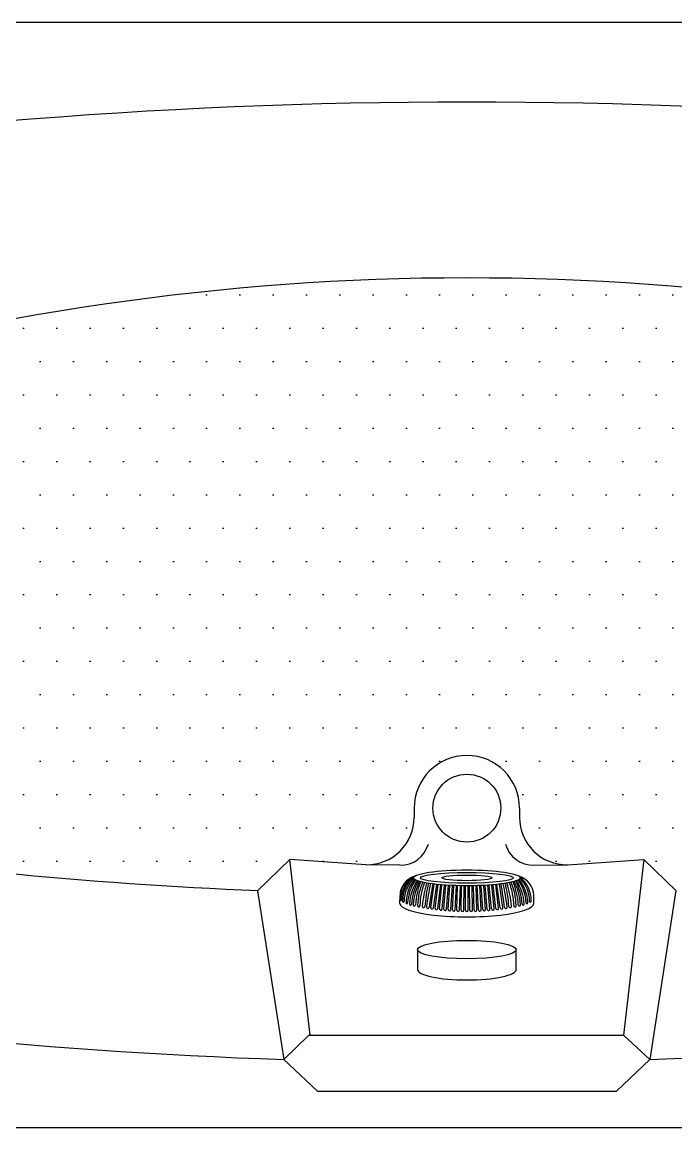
# Model space of a CAD drawing. Header units: millimetres. Extents: x -1273.14 to -1271.49, y 2236.05 to 2236.88.
# Drawn here: x -1272.652 to -1272.161, y 2236.048 to 2236.878 of the extents above; entities that cross this region are included whole.
import ezdxf

# ---------------------------------------------------------------- set-up
doc = ezdxf.new("R2010")
doc.units = ezdxf.units.MM
doc.header["$LTSCALE"] = 10
doc.layers.add('jacuzzi', color=1, linetype='Continuous')

msp = doc.modelspace()

# ---------------------------------------------------------------- hatches: boundary and pattern name
at = {"layer": 'jacuzzi'}
h = msp.add_hatch(dxfattribs=at)
h.set_pattern_fill('DOTS', color=256, scale=0.4, style=0)
h.set_pattern_definition([(0, (-1275.100723, 2235.148144), (0.0125, 0.025), [0, -0.025])])
edge = h.paths.add_edge_path()
edge.add_arc((-1272.31776, 2234.7981), 1.88782, 73.37406, 106.62594)
edge.add_arc((-1272.84346, 2236.5586), 0.05051, 106.62594, 155.75947)
edge.add_arc((-1272.51062, 2236.43498), 0.40546, 159.14251, 200.85749)
edge.add_arc((-1272.84346, 2236.31135), 0.05051, 204.24053, 253.37406)
edge.add_arc((-1272.31776, 2239.86361), 3.64094, 261.46848, 267.52904)
edge.add_line((-1272.47506, 2236.22574), (-1272.45067, 2236.24939))
edge.add_line((-1272.39355, 2236.24546), (-1272.45067, 2236.24939))
edge.add_arc((-1272.39285, 2236.281), 0.03555, 269.20273, 360)
edge.add_arc((-1272.31776, 2236.28792), 0.03954, 0, 180)
edge.add_arc((-1272.24267, 2236.281), 0.03555, 180, 270.79727)
edge.add_line((-1272.24198, 2236.24546), (-1272.18485, 2236.24939))
edge.add_line((-1272.16047, 2236.22574), (-1272.18485, 2236.24939))
edge.add_arc((-1272.31776, 2239.86361), 3.64094, 272.47096, 278.53152)
edge.add_arc((-1272.1249, 2236.43498), 0.40546, 339.14251, 380.85749)
edge.add_arc((-1271.79207, 2236.31135), 0.05051, 286.62594, 335.75947)
edge.add_arc((-1271.79207, 2236.5586), 0.05051, 24.24053, 73.37406)

# ---------------------------------------------------------------- linework, layer by layer
for p, q in [((-1272.3573, 2236.28792), (-1272.3573, 2236.281)), ((-1272.27822, 2236.28792), (-1272.27822, 2236.281)), ((-1272.47506, 2236.22574), (-1272.45067, 2236.24939)), ((-1272.43538, 2236.11752), (-1272.45067, 2236.24939)), ((-1272.39355, 2236.24546), (-1272.45067, 2236.24939)), ((-1272.36812, 2236.24501), (-1272.39355, 2236.24546)), ((-1272.26741, 2236.24501), (-1272.24198, 2236.24546)), ((-1272.24198, 2236.24546), (-1272.18485, 2236.24939)), ((-1272.18485, 2236.24939), (-1272.20014, 2236.11752)), ((-1272.16047, 2236.22574), (-1272.18485, 2236.24939)), ((-1272.34478, 2236.21331), (-1272.34238, 2236.23091)), ((-1272.34287, 2236.21303), (-1272.34039, 2236.23069)), ((-1272.34155, 2236.21287), (-1272.33944, 2236.2306)), ((-1272.33962, 2236.21262), (-1272.33744, 2236.23042)), ((-1272.33831, 2236.21248), (-1272.33649, 2236.23034)), ((-1272.33637, 2236.21227), (-1272.33449, 2236.2302)), ((-1272.33506, 2236.21215), (-1272.33354, 2236.23013)), ((-1272.33311, 2236.21197), (-1272.33153, 2236.23002)), ((-1272.33181, 2236.21187), (-1272.33058, 2236.22997)), ((-1272.32985, 2236.21173), (-1272.32858, 2236.22988)), ((-1272.32856, 2236.21166), (-1272.32763, 2236.22984)), ((-1272.32658, 2236.21155), (-1272.32563, 2236.22977)), ((-1272.3253, 2236.2115), (-1272.32468, 2236.22974)), ((-1272.32331, 2236.21143), (-1272.32267, 2236.2297)), ((-1272.32204, 2236.21139), (-1272.32172, 2236.22968)), ((-1272.32004, 2236.21136), (-1272.31972, 2236.22966)), ((-1272.31877, 2236.21135), (-1272.31877, 2236.22966)), ((-1272.31677, 2236.21135), (-1272.31677, 2236.22966)), ((-1272.3155, 2236.21136), (-1272.31582, 2236.22966)), ((-1272.3135, 2236.21139), (-1272.31382, 2236.22968)), ((-1272.31223, 2236.21143), (-1272.31287, 2236.2297)), ((-1272.31024, 2236.2115), (-1272.31087, 2236.22974)), ((-1272.30896, 2236.21155), (-1272.30991, 2236.22977)), ((-1272.30698, 2236.21166), (-1272.30791, 2236.22984)), ((-1272.30569, 2236.21173), (-1272.30696, 2236.22987)), ((-1272.30373, 2236.21187), (-1272.30496, 2236.22997)), ((-1272.30243, 2236.21197), (-1272.30401, 2236.23002)), ((-1272.30048, 2236.21215), (-1272.30201, 2236.23013)), ((-1272.29917, 2236.21227), (-1272.30106, 2236.2302)), ((-1272.29723, 2236.21248), (-1272.29905, 2236.23034)), ((-1272.29592, 2236.21262), (-1272.2981, 2236.23042)), ((-1272.29399, 2236.21287), (-1272.2961, 2236.2306)), ((-1272.29267, 2236.21303), (-1272.29515, 2236.23069)), ((-1272.29076, 2236.21331), (-1272.29316, 2236.23091)), ((-1272.47506, 2236.22574), (-1272.45526, 2236.09925)), ((-1272.36802, 2236.21631), (-1272.36797, 2236.22244)), ((-1272.36802, 2236.21631), (-1272.36797, 2236.22244)), ((-1272.26752, 2236.21631), (-1272.26757, 2236.22244)), ((-1272.16079, 2236.22605), (-1272.18026, 2236.09925)), ((-1272.3549, 2236.18175), (-1272.3549, 2236.16688)), ((-1272.28063, 2236.16688), (-1272.28063, 2236.18175)), ((-1272.45526, 2236.09925), (-1272.43657, 2236.11752)), ((-1272.43657, 2236.11752), (-1272.20014, 2236.11752)), ((-1272.18026, 2236.09925), (-1272.20014, 2236.11752)), ((-1272.45526, 2236.09925), (-1272.43001, 2236.07542)), ((-1272.18026, 2236.09925), (-1272.20552, 2236.07542)), ((-1272.43001, 2236.07542), (-1272.20552, 2236.07542))]:
    msp.add_line(p, q, dxfattribs=at)
at = {"layer": 'jacuzzi', "color": 3}
msp.add_lwpolyline([(-1273.11751, 2236.87792, 0.414214), (-1273.14276, 2236.85267, -0.414214), (-1273.11751, 2236.87792), (-1271.51802, 2236.87792, -0.414214), (-1271.49276, 2236.85267), (-1271.49276, 2236.07318, -0.414214), (-1271.51802, 2236.04792), (-1273.11751, 2236.04792, -0.414214), (-1273.14276, 2236.07318), (-1273.14276, 2236.85267)], format="xyb", dxfattribs=at)
at = {"layer": 'jacuzzi'}
msp.add_circle((-1272.31776, 2236.28792), 0.0255, dxfattribs=at)
for centre, radius, start, end in [((-1272.31776, 2232.66177), 4.15615, 80.34597, 99.65403), ((-1272.31776, 2234.7981), 1.88782, 73.37406, 106.62594), ((-1272.31776, 2236.28792), 0.03954, 0, 180), ((-1272.39285, 2236.281), 0.03555, 269.20273, 0), ((-1272.24267, 2236.281), 0.03555, 180, 270.79727), ((-1272.31776, 2239.86361), 3.64094, 261.46848, 267.52904), ((-1272.36781, 2236.26701), 0.022, 269.20273, 343.97819), ((-1272.26771, 2236.26701), 0.022, 196.02181, 270.79727), ((-1272.35297, 2236.22231), 0.015, 105.49086, 179.5), ((-1272.35127, 2236.22116), 0.01653, 113.122, 187.41373), ((-1272.34873, 2236.22031), 0.01811, 119.4273, 183.95223), ((-1272.34422, 2236.21887), 0.02184, 127.83142, 181.64557), ((-1272.28257, 2236.22231), 0.015, 0.5, 74.44718), ((-1272.29133, 2236.21887), 0.02184, 358.35443, 52.1082), ((-1272.34053, 2236.21804), 0.02433, 134.33093, 180.23211), ((-1272.33465, 2236.21624), 0.02882, 140.68054, 178.32518), ((-1272.32912, 2236.21503), 0.03321, 145.10746, 176.97963), ((-1272.3239, 2236.2136), 0.03705, 147.54921, 176.04178), ((-1272.31236, 2236.21199), 0.04715, 153.23283, 175.40844), ((-1272.3155, 2236.21304), 0.04266, 152.31978, 176.65283), ((-1272.29847, 2236.21139), 0.05807, 158.52803, 176.09219), ((-1272.31075, 2236.21449), 0.04397, 156.13733, 179.44404), ((-1272.30566, 2236.21449), 0.04736, 158.28628, 179.64395), ((-1272.27695, 2236.20903), 0.07446, 162.28509, 175.88477), ((-1272.23894, 2236.20612), 0.11068, 166.74998, 175.90547), ((-1272.20322, 2236.19827), 0.14561, 166.90862, 173.87163), ((-1271.88966, 2236.15283), 0.46046, 170.22079, 172.42841), ((-1272.74588, 2236.15283), 0.46046, 7.57159, 9.77906), ((-1272.43232, 2236.19827), 0.14561, 6.12837, 13.09085), ((-1272.3966, 2236.20612), 0.11068, 4.09453, 13.24924), ((-1272.35859, 2236.20903), 0.07446, 4.11523, 17.71364), ((-1272.32988, 2236.21449), 0.04736, 0.35605, 21.7114), ((-1272.32479, 2236.21449), 0.04397, 0.55596, 23.85986), ((-1272.33707, 2236.21139), 0.05807, 3.90781, 21.46952), ((-1272.32004, 2236.21304), 0.04266, 3.34717, 27.67652), ((-1272.32318, 2236.21199), 0.04715, 4.59156, 26.76328), ((-1272.31164, 2236.2136), 0.03705, 3.95822, 32.44516), ((-1272.30642, 2236.21503), 0.03321, 3.02037, 34.88441), ((-1272.30089, 2236.21624), 0.02882, 1.67482, 39.12626), ((-1272.29501, 2236.21804), 0.02433, 359.76789, 45.07391), ((-1272.36723, 2236.21907), 0.000437, 185.19472, 359.27961), ((-1272.36547, 2236.21802), 0.000615, 158.32043, 352.68044), ((-1272.36289, 2236.21686), 0.000615, 158.32043, 352.68044), ((-1272.36012, 2236.21594), 0.000777, 163.19146, 347.36048), ((-1272.35726, 2236.21534), 0.000853, 167.19489, 0.39829), ((-1272.35388, 2236.21462), 0.000886, 160.09872, 10.73855), ((-1272.35029, 2236.21414), 0.000957, 166.43453, 352.62853), ((-1272.34706, 2236.21361), 0.000962, 167.91644, 353.33704), ((-1272.34383, 2236.21313), 0.000966, 169.37771, 354.04407), ((-1272.34059, 2236.21271), 0.000971, 170.81795, 354.75024), ((-1272.33734, 2236.21235), 0.000976, 172.23678, 355.45613), ((-1272.33409, 2236.21204), 0.00098, 173.63389, 356.16231), ((-1272.33083, 2236.21179), 0.000985, 175.00898, 356.8693), ((-1272.32757, 2236.21159), 0.00099, 176.36182, 357.5776), ((-1272.32431, 2236.21146), 0.000995, 177.69222, 358.28769), ((-1272.32104, 2236.21138), 0.001, 179, 359), ((-1272.31777, 2236.21135), 0.001, 180, 0), ((-1272.3145, 2236.21138), 0.001, 181, 1), ((-1272.31123, 2236.21146), 0.000995, 181.71231, 2.30778), ((-1272.30797, 2236.21159), 0.00099, 182.4224, 3.63818), ((-1272.30471, 2236.21179), 0.000985, 183.1307, 4.99102), ((-1272.30145, 2236.21204), 0.00098, 183.83769, 6.36611), ((-1272.2982, 2236.21235), 0.000976, 184.54387, 7.76322), ((-1272.29495, 2236.21271), 0.000971, 185.24976, 9.18205), ((-1272.29171, 2236.21313), 0.000966, 185.95593, 10.62229), ((-1272.28848, 2236.21361), 0.000962, 186.66296, 12.08356), ((-1272.28526, 2236.21414), 0.000957, 187.37147, 13.56547), ((-1272.28166, 2236.21462), 0.000886, 169.26145, 19.90128), ((-1272.27829, 2236.21534), 0.000853, 179.60171, 12.80511), ((-1272.27542, 2236.21594), 0.000777, 192.63952, 16.80854), ((-1272.27265, 2236.21686), 0.000615, 187.31956, 21.67957), ((-1272.27007, 2236.21802), 0.000615, 187.31956, 21.67957), ((-1272.31776, 2240.12759), 4.03068, 260.06178, 268.04507), ((-1272.31776, 2240.12759), 4.03068, 271.95493, 279.93822)]:
    msp.add_arc(centre, radius, start, end, dxfattribs=at)
for centre, major_axis, ratio in [((-1272.31777, 2236.23559), (-0.04, 0), 0.1484), ((-1272.31777, 2236.23559), (-0.03493, 0), 0.114375), ((-1272.31777, 2236.23559), (-0.0189, 0), 0.112344), ((-1272.31776, 2236.18175), (-0.03714, 0), 0.186255)]:
    msp.add_ellipse(centre, major_axis=major_axis, ratio=ratio, dxfattribs=at)
for centre, major_axis, ratio, start_param, end_param in [((-1272.31777, 2236.21631), (-0.05025, 0), 0.198307, 6.281174, 9.428239), ((-1272.31776, 2236.16688), (0.03714, 0), 0.213184, 3.141593, 6.283185)]:
    msp.add_ellipse(centre, major_axis=major_axis, ratio=ratio, start_param=start_param, end_param=end_param, dxfattribs=at)

doc.saveas('drawing.dxf')
